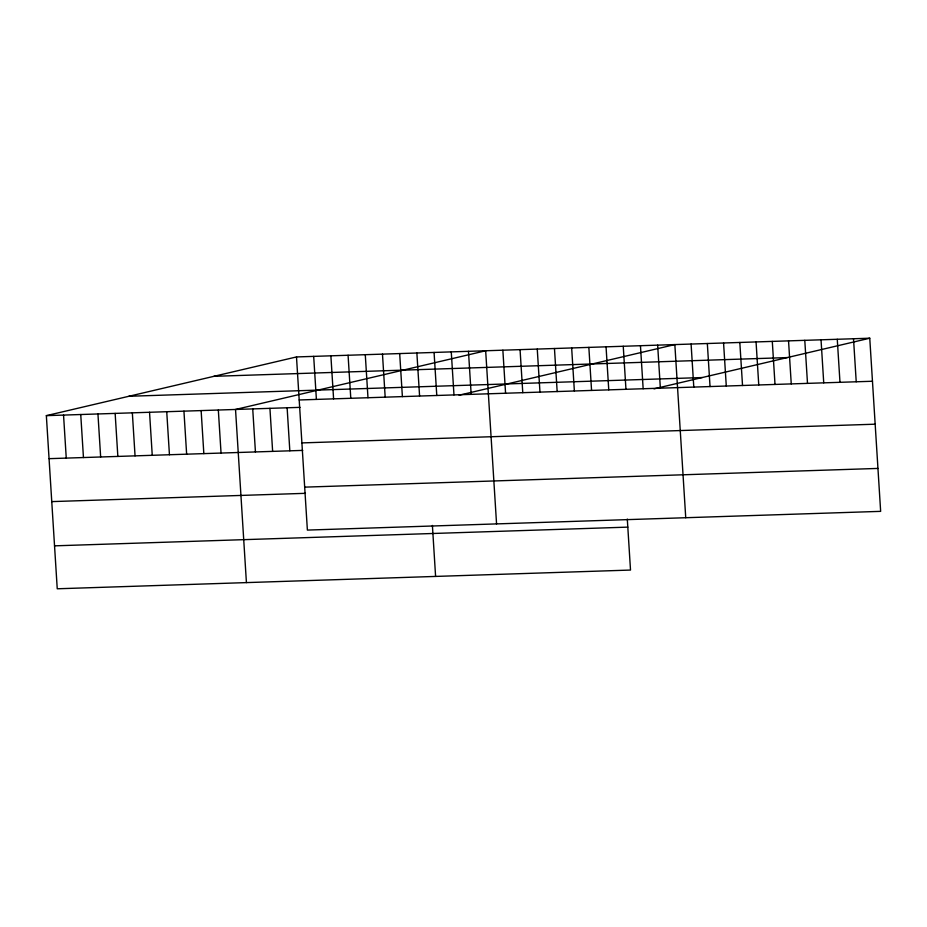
<?xml version="1.0" encoding="UTF-8"?>
<svg xmlns="http://www.w3.org/2000/svg" width="927" height="927" viewBox="0 0 927 927"><rect width="100%" height="100%" fill="white"/><g stroke="black" fill="none" stroke-linecap="round" stroke-linejoin="round"><path stroke-width="1.39" d="M627.301 519.085L630.511 570.059L57.242 588.784L46.35 415.644L296.489 356.941L869.758 338.216L880.65 511.356L307.382 530.082L296.489 356.941M459.097 395.215L674.844 344.589L685.737 517.73M654.01 388.853L869.758 338.216M213.94 376.316L787.208 357.59M128.899 396.269L702.168 377.556M299.189 399.977L872.469 381.252M46.35 415.644L300.024 407.359M301.901 442.909L875.169 424.195M49.061 458.668L302.735 450.395M304.682 487.138L877.95 468.425M51.761 501.611L305.435 493.326M54.542 545.841L627.811 527.127M853.512 338.749L856.224 381.785M837.266 339.282L839.978 382.318M821.032 339.815L823.732 382.851M804.787 340.348L807.498 383.372M788.541 340.869L791.252 383.905M772.295 341.403L775.007 384.438M756.061 341.936L758.761 384.972M739.816 342.469L742.527 385.493M723.57 342.99L726.281 386.026M707.336 343.523L710.036 386.559M691.09 344.056L693.79 387.092M657.649 345.145L660.36 388.181M640.453 345.713L643.153 388.737M623.245 346.269L625.957 389.305M606.049 346.837L608.761 389.861M588.854 347.393L591.565 390.429M571.658 347.949L574.369 390.985M554.462 348.517L557.162 391.553M537.254 349.073L539.966 392.109M520.059 349.641L522.77 392.677M502.863 350.197L505.574 393.233M496.559 523.906L485.667 350.765L235.528 409.467L246.42 582.596M468.471 351.321L471.171 394.357M451.264 351.889L453.975 394.914M434.068 352.445L436.779 395.481M432.399 525.447L435.597 576.42M416.872 353.013L419.583 396.038M399.676 353.569L402.388 396.605M382.48 354.137L385.18 397.162M365.284 354.693L367.984 397.729M348.077 355.25L350.788 398.286M330.881 355.817L333.593 398.853M313.685 356.374L316.397 399.41M287.127 407.776L289.827 450.812M269.931 408.343L272.631 451.368M252.723 408.9L255.435 451.936M218.332 410.024L221.043 453.06M201.136 410.58L203.836 453.616M183.94 411.148L186.64 454.184M166.733 411.704L169.444 454.74M149.537 412.272L152.248 455.308M132.341 412.828L135.052 455.864M115.145 413.396L117.845 456.432M97.949 413.952L100.649 456.988M80.742 414.52L83.453 457.544M63.546 415.076L66.257 458.112"/></g></svg>
